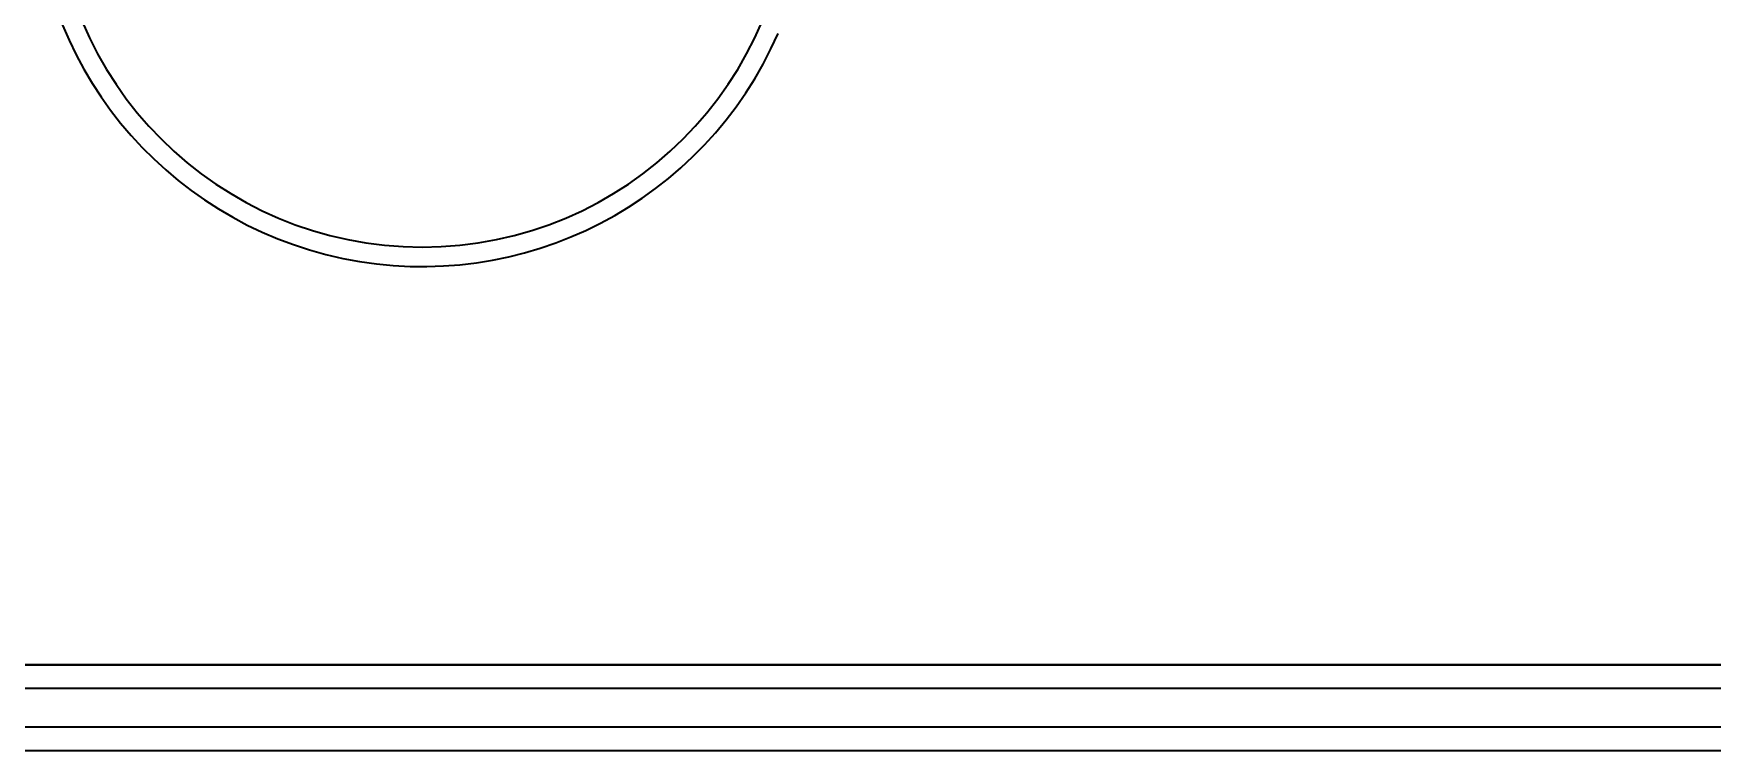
# Model space of a CAD drawing. Extents: x -1051 to 2563, y -231 to 775.
# Drawn here: x -611.35 to -568.14, y 66.73 to 85.18 of the extents above; entities that cross this region are included whole.
import ezdxf

# ---------------------------------------------------------------- set-up
doc = ezdxf.new("R2010")
doc.units = 0

msp = doc.modelspace()

# ---------------------------------------------------------------- linework, layer by layer
at = {"color": 7, "lineweight": 35}
for p, q in [((-518.047, 68.933), (-684.647, 68.933)), ((-684.647, 68.933), (-518.047, 68.933)), ((-518.047, 68.323), (-684.647, 68.323)), ((-684.647, 67.343), (-518.047, 67.343)), ((-684.647, 66.733), (-518.047, 66.733))]:
    msp.add_line(p, q, dxfattribs=at)
for radius, end in [(10, 336.4218), (9.5, 360), (9.5, 360)]:
    msp.add_arc((-601.347, 89.183), radius, 180, end, dxfattribs=at)

doc.saveas('drawing.dxf')
